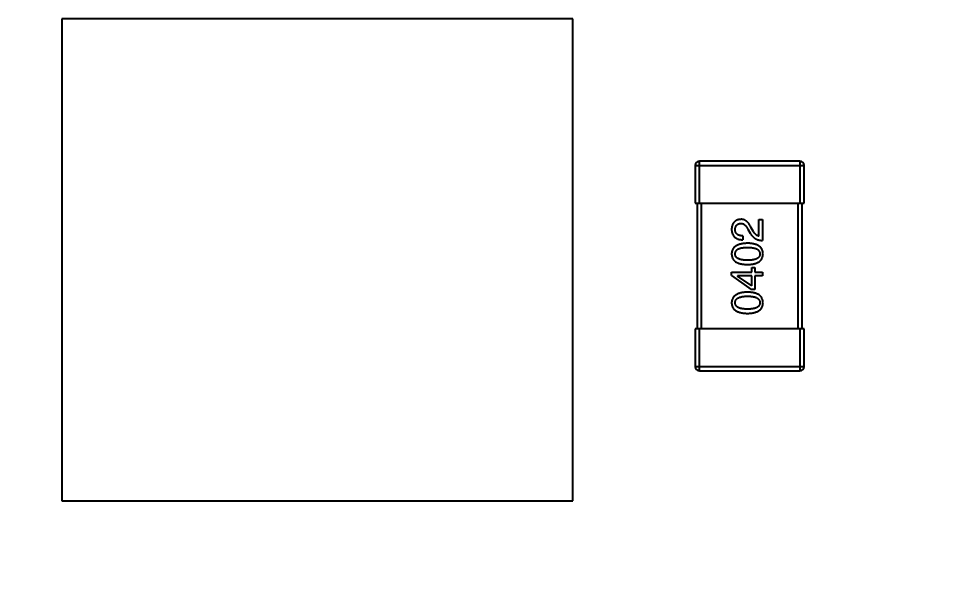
# Model space of a CAD drawing. Header units: millimetres. Extents: x 563 to 681, y 173 to 284.
# Drawn here: x 626.342 to 630.826, y 246.509 to 249.264 of the extents above; entities that cross this region are included whole.
import ezdxf

# ---------------------------------------------------------------- set-up
doc = ezdxf.new("R2010")
doc.units = ezdxf.units.MM
doc.header["$LTSCALE"] = 30.734
doc.header["$PDMODE"] = 3
doc.header["$PDSIZE"] = 0.3125
doc.layers.get('0').update_dxf_attribs({"linetype": 'CONTINUOUS'})
doc.layers.get('Defpoints').update_dxf_attribs({"linetype": 'CONTINUOUS'})
doc.layers.add('dim', color=6, linetype='CONTINUOUS', lineweight=9)
doc.styles.add('Verdana', font='verdana.ttf', dxfattribs={"height": 2.5})
doc.dimstyles.new('aaaaaaaa 3.0', dxfattribs={"dimtxt": 2.5, "dimasz": 1.5, "dimexe": 1.25, "dimexo": 0.625, "dimtad": 1, "dimdec": 1, "dimzin": 9, "dimdsep": 46, "dimtxsty": 'Verdana', "dimcen": 0, "dimazin": 0, "dimtfac": 1, "dimtofl": 0, "dimtmove": 0, "dimatfit": 3, "dimfxl": 1, "dimlwd": 25, "dimlwe": 25, "dimarcsym": 0})

# ---------------------------------------------------------------- blocks, each defined once
blk = doc.blocks.new('*D25')
at = {"layer": 'Defpoints', "color": 0}
for p in [(632.6804, 246.5738), (610.3968, 245.3339), (632.6804, 233.3184)]:
    blk.add_point(p, dxfattribs=at)
at = {"layer": 'dim', "color": 0, "lineweight": 25}
for p, q in [((632.6804, 245.9488), (632.6804, 232.0684)), ((610.3968, 244.7089), (610.3968, 232.0684)), ((611.8968, 233.3184), (631.1804, 233.3184))]:
    blk.add_line(p, q, dxfattribs=at)
at = {"layer": 'dim', "color": 0}
for points in [[(611.8968, 233.5684), (611.8968, 233.0684), (610.3968, 233.3184)], [(631.1804, 233.0684), (631.1804, 233.5684), (632.6804, 233.3184)]]:
    blk.add_solid(points, dxfattribs=at)
at = {"layer": 'dim', "color": 0, "insert": (621.5386, 235.2454), "char_height": 2.5, "attachment_point": 5, "style": 'Verdana'}
blk.add_mtext('22.3', dxfattribs=at)

msp = doc.modelspace()

# ---------------------------------------------------------------- linework, layer by layer
at = {"linetype": 'Continuous'}
for p, q in [((626.548, 249.2638), (626.548, 246.9638)), ((628.9855, 249.2638), (626.548, 249.2638)), ((628.9855, 246.9638), (628.9855, 249.2638)), ((629.5703, 248.5639), (629.5703, 248.3839)), ((629.5703, 248.5639), (630.0903, 248.5639)), ((629.5903, 248.3839), (629.5903, 248.5839)), ((630.0703, 248.5839), (629.5903, 248.5839)), ((630.0703, 248.5839), (630.0703, 248.3839)), ((630.0903, 248.3839), (630.0903, 248.5639)), ((629.5703, 248.3839), (630.0903, 248.3839)), ((629.5803, 248.3839), (629.5803, 247.7839)), ((629.6003, 247.7839), (629.6003, 248.3839)), ((630.0603, 248.3839), (630.0603, 247.7839)), ((630.0803, 247.7839), (630.0803, 248.3839)), ((629.8744, 248.2267), (629.8744, 248.307)), ((629.8744, 248.307), (629.8916, 248.307)), ((629.8916, 248.307), (629.8916, 248.2062)), ((629.8219, 248.2603), (629.8334, 248.2406)), ((629.8465, 248.2513), (629.8375, 248.2669)), ((629.7973, 248.2283), (629.7973, 248.2095)), ((629.744, 248.0395), (629.744, 248.055)), ((629.744, 248.055), (629.8399, 248.055)), ((629.8399, 248.055), (629.8399, 248.0772)), ((629.8399, 248.0772), (629.8555, 248.0772)), ((629.8555, 248.0772), (629.8555, 248.055)), ((629.8555, 248.055), (629.8916, 248.055)), ((629.8916, 248.055), (629.8916, 248.037)), ((629.744, 248.0395), (629.8375, 247.9722)), ((629.7727, 248.037), (629.7727, 248.0362)), ((629.8399, 248.037), (629.7727, 248.037)), ((629.8399, 247.9895), (629.7727, 248.0362)), ((629.8399, 247.9895), (629.8399, 248.037)), ((629.8555, 248.037), (629.8555, 247.9722)), ((629.8916, 248.037), (629.8555, 248.037)), ((629.8555, 247.9722), (629.8375, 247.9722)), ((629.5703, 247.7839), (629.5703, 247.6039)), ((630.0903, 247.7839), (629.5703, 247.7839)), ((629.5903, 247.5839), (629.5903, 247.7839)), ((630.0703, 247.7839), (630.0703, 247.5839)), ((630.0903, 247.6039), (630.0903, 247.7839)), ((630.0903, 247.6039), (629.5703, 247.6039)), ((629.5903, 247.5839), (630.0703, 247.5839)), ((626.548, 246.9638), (628.9855, 246.9638))]:
    msp.add_line(p, q, dxfattribs=at)
for centre, start, end in [((629.5903, 248.5639), 90, 180), ((630.0703, 248.5639), 0, 90), ((629.5903, 247.6039), 180, 270), ((630.0703, 247.6039), 270, 0)]:
    msp.add_arc(centre, 0.02, start, end, dxfattribs=at)
for points, knots in [([(629.7883, 248.307), (629.7866, 248.3069), (629.7833, 248.3066), (629.7785, 248.3058), (629.774, 248.3047), (629.7699, 248.3033), (629.766, 248.3015), (629.7624, 248.2994), (629.7592, 248.297), (629.7563, 248.2942), (629.7536, 248.2911), (629.7513, 248.2876), (629.7493, 248.2839), (629.7476, 248.2798), (629.7463, 248.2754), (629.7452, 248.2707), (629.7444, 248.2656), (629.7442, 248.2621), (629.744, 248.2603)], [0, 0, 0, 0, 0.070688, 0.137741, 0.201612, 0.262778, 0.321223, 0.378455, 0.434411, 0.490146, 0.546362, 0.603392, 0.662208, 0.723401, 0.787372, 0.85442, 0.925153, 1, 1, 1, 1]), ([(629.7612, 248.2579), (629.7613, 248.259), (629.7614, 248.2612), (629.7618, 248.2644), (629.7624, 248.2673), (629.7631, 248.2701), (629.7641, 248.2727), (629.7652, 248.2751), (629.7666, 248.2772), (629.7681, 248.2792), (629.7699, 248.2809), (629.7718, 248.2825), (629.774, 248.2838), (629.7763, 248.285), (629.7788, 248.2859), (629.7815, 248.2866), (629.7844, 248.2871), (629.7864, 248.2873), (629.7875, 248.2874)], [0, 0, 0, 0, 0.076112, 0.148436, 0.216883, 0.281466, 0.34298, 0.402356, 0.459881, 0.51546, 0.571111, 0.62658, 0.683162, 0.741007, 0.801404, 0.863825, 0.930544, 1, 1, 1, 1]), ([(629.7875, 248.2874), (629.7883, 248.2874), (629.7899, 248.2875), (629.7923, 248.2873), (629.7947, 248.2869), (629.797, 248.2864), (629.7993, 248.2854), (629.8016, 248.2843), (629.8038, 248.283), (629.8059, 248.2814), (629.8081, 248.2796), (629.8102, 248.2775), (629.8122, 248.2752), (629.8143, 248.2727), (629.8162, 248.27), (629.8182, 248.267), (629.8201, 248.2637), (629.8213, 248.2615), (629.8219, 248.2603)], [0, 0, 0, 0, 0.052237, 0.103888, 0.155485, 0.207395, 0.259864, 0.31356, 0.369176, 0.4266, 0.486836, 0.550048, 0.61567, 0.685271, 0.75824, 0.834614, 0.915635, 1, 1, 1, 1]), ([(629.8375, 248.2669), (629.8367, 248.2686), (629.8352, 248.2719), (629.8327, 248.2766), (629.8301, 248.281), (629.8274, 248.285), (629.8246, 248.2887), (629.8218, 248.2921), (629.8188, 248.2951), (629.8158, 248.2978), (629.8127, 248.3002), (629.8095, 248.3022), (629.8062, 248.3039), (629.8028, 248.3052), (629.7993, 248.3062), (629.7957, 248.3068), (629.792, 248.3071), (629.7895, 248.3071), (629.7883, 248.307)], [0, 0, 0, 0, 0.082731, 0.161257, 0.236138, 0.307554, 0.375712, 0.440848, 0.502916, 0.562567, 0.619798, 0.675716, 0.73039, 0.78386, 0.837315, 0.890547, 0.944917, 1, 1, 1, 1]), ([(629.744, 248.2603), (629.7441, 248.2583), (629.7443, 248.2544), (629.7451, 248.2487), (629.7463, 248.2434), (629.7479, 248.2384), (629.7498, 248.2339), (629.7522, 248.2297), (629.7549, 248.2259), (629.7581, 248.2225), (629.7617, 248.2195), (629.7656, 248.2169), (629.7699, 248.2147), (629.7747, 248.2129), (629.7798, 248.2114), (629.7853, 248.2104), (629.7912, 248.2097), (629.7952, 248.2096), (629.7973, 248.2095)], [0, 0, 0, 0, 0.07282, 0.141057, 0.2062, 0.267672, 0.326735, 0.383519, 0.439188, 0.494454, 0.549628, 0.605958, 0.66397, 0.72402, 0.787502, 0.854127, 0.925065, 1, 1, 1, 1]), ([(629.7973, 248.2283), (629.7958, 248.2284), (629.793, 248.2285), (629.7889, 248.2289), (629.7851, 248.2296), (629.7816, 248.2304), (629.7783, 248.2315), (629.7753, 248.2328), (629.7727, 248.2343), (629.7703, 248.2361), (629.7681, 248.238), (629.7663, 248.2402), (629.7647, 248.2426), (629.7634, 248.2453), (629.7625, 248.2481), (629.7618, 248.2512), (629.7613, 248.2544), (629.7613, 248.2567), (629.7612, 248.2579)], [0, 0, 0, 0, 0.082594, 0.15978, 0.232961, 0.301462, 0.365595, 0.426678, 0.484662, 0.540809, 0.595146, 0.648401, 0.702272, 0.757102, 0.813447, 0.872233, 0.934055, 1, 1, 1, 1]), ([(629.8334, 248.2406), (629.8341, 248.2393), (629.8356, 248.2366), (629.8382, 248.2328), (629.8408, 248.2292), (629.8437, 248.2259), (629.8467, 248.2228), (629.85, 248.22), (629.8533, 248.2175), (629.8569, 248.2152), (629.8606, 248.2131), (629.8646, 248.2114), (629.8686, 248.2099), (629.8729, 248.2086), (629.8773, 248.2076), (629.8819, 248.2069), (629.8867, 248.2064), (629.8899, 248.2063), (629.8916, 248.2062)], [0, 0, 0, 0, 0.065828, 0.130094, 0.192451, 0.254037, 0.313974, 0.373757, 0.433048, 0.492243, 0.551902, 0.611758, 0.672678, 0.734814, 0.798569, 0.863693, 0.930488, 1, 1, 1, 1]), ([(629.8744, 248.2267), (629.8731, 248.227), (629.8704, 248.2275), (629.8667, 248.2291), (629.863, 248.2313), (629.8595, 248.2341), (629.856, 248.2375), (629.8527, 248.2415), (629.8495, 248.2462), (629.8475, 248.2495), (629.8465, 248.2513)], [0, 0, 0, 0, 0.103034, 0.208166, 0.318255, 0.434664, 0.559728, 0.695394, 0.841708, 1, 1, 1, 1]), ([(629.8203, 248.1929), (629.8172, 248.1928), (629.8114, 248.1925), (629.8029, 248.1917), (629.795, 248.1905), (629.7877, 248.1889), (629.7809, 248.187), (629.7747, 248.1848), (629.769, 248.1821), (629.7639, 248.1791), (629.7594, 248.1757), (629.7554, 248.172), (629.7521, 248.1679), (629.7493, 248.1635), (629.7471, 248.1586), (629.7455, 248.1534), (629.7444, 248.1479), (629.7441, 248.1441), (629.744, 248.1421)], [0, 0, 0, 0, 0.088475, 0.171606, 0.249595, 0.322626, 0.391327, 0.455765, 0.516374, 0.573675, 0.628522, 0.681161, 0.732559, 0.783563, 0.83504, 0.887639, 0.942585, 1, 1, 1, 1]), ([(629.894, 248.1421), (629.8939, 248.1441), (629.8938, 248.148), (629.8928, 248.1536), (629.8913, 248.1588), (629.8892, 248.1637), (629.8866, 248.1683), (629.8833, 248.1724), (629.8795, 248.1762), (629.8752, 248.1795), (629.8702, 248.1825), (629.8647, 248.1851), (629.8587, 248.1874), (629.8521, 248.1892), (629.8449, 248.1908), (629.8372, 248.1918), (629.8289, 248.1926), (629.8232, 248.1928), (629.8203, 248.1929)], [0, 0, 0, 0, 0.059134, 0.115603, 0.169236, 0.221572, 0.273254, 0.32474, 0.377319, 0.431815, 0.488555, 0.548609, 0.612242, 0.680182, 0.75251, 0.829782, 0.91231, 1, 1, 1, 1]), ([(629.7612, 248.1421), (629.7613, 248.1434), (629.7614, 248.1458), (629.7621, 248.1494), (629.7632, 248.1527), (629.7648, 248.1558), (629.767, 248.1586), (629.7695, 248.1612), (629.7726, 248.1635), (629.776, 248.1656), (629.78, 248.1674), (629.7844, 248.169), (629.7892, 248.1703), (629.7946, 248.1714), (629.8003, 248.1722), (629.8066, 248.1728), (629.8133, 248.1732), (629.8179, 248.1732), (629.8203, 248.1732)], [0, 0, 0, 0, 0.050604, 0.098688, 0.145699, 0.191791, 0.238625, 0.286717, 0.337546, 0.391814, 0.449755, 0.512106, 0.579685, 0.652048, 0.730262, 0.814146, 0.904281, 1, 1, 1, 1]), ([(629.8203, 248.1732), (629.8226, 248.1732), (629.8272, 248.1732), (629.8338, 248.1728), (629.8399, 248.1722), (629.8456, 248.1714), (629.8509, 248.1703), (629.8557, 248.169), (629.8601, 248.1674), (629.8641, 248.1656), (629.8676, 248.1635), (629.8706, 248.1612), (629.8732, 248.1586), (629.8753, 248.1558), (629.877, 248.1527), (629.8783, 248.1494), (629.879, 248.1458), (629.8792, 248.1434), (629.8793, 248.1421)], [0, 0, 0, 0, 0.094834, 0.184067, 0.267029, 0.344713, 0.417334, 0.484367, 0.546941, 0.604717, 0.65953, 0.710539, 0.759381, 0.806382, 0.853027, 0.900623, 0.949121, 1, 1, 1, 1]), ([(629.744, 248.1421), (629.7441, 248.1401), (629.7443, 248.1362), (629.7453, 248.1306), (629.7469, 248.1253), (629.749, 248.1204), (629.7517, 248.1159), (629.7551, 248.1118), (629.759, 248.108), (629.7635, 248.1047), (629.7686, 248.1017), (629.7743, 248.0991), (629.7805, 248.0968), (629.7874, 248.095), (629.7948, 248.0934), (629.8027, 248.0923), (629.8113, 248.0916), (629.8172, 248.0914), (629.8203, 248.0913)], [0, 0, 0, 0, 0.057911, 0.113262, 0.165956, 0.217443, 0.268511, 0.319665, 0.372, 0.426129, 0.483365, 0.543779, 0.607756, 0.676562, 0.749704, 0.827713, 0.911177, 1, 1, 1, 1]), ([(629.8203, 248.1118), (629.8179, 248.1118), (629.8133, 248.1118), (629.8066, 248.1122), (629.8003, 248.1128), (629.7946, 248.1136), (629.7893, 248.1147), (629.7844, 248.1159), (629.78, 248.1175), (629.7761, 248.1193), (629.7726, 248.1213), (629.7695, 248.1235), (629.767, 248.126), (629.7649, 248.1288), (629.7632, 248.1318), (629.7621, 248.135), (629.7614, 248.1385), (629.7613, 248.1409), (629.7612, 248.1421)], [0, 0, 0, 0, 0.096452, 0.187278, 0.271765, 0.350519, 0.423437, 0.491321, 0.554011, 0.612224, 0.666281, 0.717003, 0.764884, 0.811423, 0.856783, 0.902993, 0.950236, 1, 1, 1, 1]), ([(629.8793, 248.1421), (629.8792, 248.1409), (629.8791, 248.1385), (629.8785, 248.135), (629.8773, 248.1317), (629.8756, 248.1288), (629.8735, 248.126), (629.871, 248.1235), (629.868, 248.1213), (629.8645, 248.1193), (629.8605, 248.1175), (629.8561, 248.1159), (629.8513, 248.1147), (629.846, 248.1136), (629.8402, 248.1128), (629.8339, 248.1122), (629.8273, 248.1118), (629.8226, 248.1118), (629.8203, 248.1118)], [0, 0, 0, 0, 0.049766, 0.097012, 0.143225, 0.188786, 0.235079, 0.282962, 0.333687, 0.387747, 0.445963, 0.508657, 0.576545, 0.649868, 0.72822, 0.812712, 0.903543, 1, 1, 1, 1]), ([(629.8203, 248.0913), (629.8232, 248.0914), (629.8289, 248.0916), (629.8372, 248.0923), (629.8449, 248.0934), (629.8521, 248.095), (629.8587, 248.0968), (629.8647, 248.0991), (629.8702, 248.1017), (629.8752, 248.1047), (629.8796, 248.108), (629.8833, 248.1118), (629.8866, 248.1159), (629.8892, 248.1205), (629.8913, 248.1253), (629.8928, 248.1306), (629.8938, 248.1362), (629.8939, 248.1401), (629.894, 248.1421)], [0, 0, 0, 0, 0.087693, 0.170223, 0.247496, 0.319826, 0.387768, 0.451403, 0.511459, 0.568358, 0.622671, 0.675251, 0.726739, 0.778422, 0.830759, 0.884394, 0.940865, 1, 1, 1, 1]), ([(629.8203, 247.9598), (629.8172, 247.9596), (629.8114, 247.9594), (629.8029, 247.9585), (629.795, 247.9573), (629.7877, 247.9558), (629.7809, 247.9539), (629.7747, 247.9516), (629.769, 247.949), (629.7639, 247.946), (629.7594, 247.9426), (629.7554, 247.9389), (629.7521, 247.9348), (629.7493, 247.9303), (629.7471, 247.9255), (629.7455, 247.9203), (629.7444, 247.9147), (629.7441, 247.9109), (629.744, 247.9089)], [0, 0, 0, 0, 0.088475, 0.171606, 0.249595, 0.322626, 0.391327, 0.455765, 0.516374, 0.573675, 0.628522, 0.681161, 0.732559, 0.783563, 0.83504, 0.887639, 0.942585, 1, 1, 1, 1]), ([(629.7612, 247.9089), (629.7613, 247.9102), (629.7614, 247.9127), (629.7621, 247.9162), (629.7632, 247.9196), (629.7648, 247.9226), (629.767, 247.9254), (629.7695, 247.928), (629.7726, 247.9303), (629.776, 247.9324), (629.78, 247.9342), (629.7844, 247.9358), (629.7892, 247.9371), (629.7946, 247.9382), (629.8003, 247.9391), (629.8066, 247.9397), (629.8133, 247.94), (629.8179, 247.9401), (629.8203, 247.9401)], [0, 0, 0, 0, 0.050604, 0.098688, 0.145699, 0.191791, 0.238625, 0.286717, 0.337546, 0.391814, 0.449755, 0.512106, 0.579685, 0.652048, 0.730262, 0.814146, 0.904281, 1, 1, 1, 1]), ([(629.894, 247.9089), (629.8939, 247.9109), (629.8938, 247.9148), (629.8928, 247.9204), (629.8913, 247.9257), (629.8892, 247.9306), (629.8866, 247.9351), (629.8833, 247.9393), (629.8795, 247.943), (629.8752, 247.9464), (629.8702, 247.9494), (629.8647, 247.952), (629.8587, 247.9542), (629.8521, 247.9561), (629.8449, 247.9576), (629.8372, 247.9587), (629.8289, 247.9595), (629.8232, 247.9597), (629.8203, 247.9598)], [0, 0, 0, 0, 0.059134, 0.115603, 0.169236, 0.221572, 0.273254, 0.32474, 0.377319, 0.431815, 0.488555, 0.548609, 0.612242, 0.680182, 0.75251, 0.829782, 0.91231, 1, 1, 1, 1]), ([(629.8203, 247.9401), (629.8226, 247.9401), (629.8272, 247.94), (629.8338, 247.9397), (629.8399, 247.9391), (629.8456, 247.9382), (629.8509, 247.9372), (629.8557, 247.9358), (629.8601, 247.9343), (629.8641, 247.9324), (629.8676, 247.9303), (629.8706, 247.928), (629.8732, 247.9255), (629.8753, 247.9226), (629.877, 247.9196), (629.8783, 247.9162), (629.879, 247.9127), (629.8792, 247.9102), (629.8793, 247.9089)], [0, 0, 0, 0, 0.094834, 0.184067, 0.267029, 0.344713, 0.417334, 0.484367, 0.546941, 0.604717, 0.65953, 0.710539, 0.759381, 0.806382, 0.853027, 0.900623, 0.949121, 1, 1, 1, 1]), ([(629.744, 247.9089), (629.7441, 247.907), (629.7443, 247.9031), (629.7453, 247.8974), (629.7469, 247.8922), (629.749, 247.8873), (629.7517, 247.8828), (629.7551, 247.8786), (629.759, 247.8749), (629.7635, 247.8715), (629.7686, 247.8685), (629.7743, 247.8659), (629.7805, 247.8637), (629.7874, 247.8618), (629.7948, 247.8603), (629.8027, 247.8592), (629.8113, 247.8584), (629.8172, 247.8582), (629.8203, 247.8581)], [0, 0, 0, 0, 0.057911, 0.113262, 0.165956, 0.217443, 0.268511, 0.319665, 0.372, 0.426129, 0.483365, 0.543779, 0.607756, 0.676562, 0.749704, 0.827713, 0.911177, 1, 1, 1, 1]), ([(629.8203, 247.8786), (629.8179, 247.8786), (629.8133, 247.8787), (629.8066, 247.8791), (629.8003, 247.8796), (629.7946, 247.8804), (629.7893, 247.8815), (629.7844, 247.8828), (629.78, 247.8843), (629.7761, 247.8861), (629.7726, 247.8881), (629.7695, 247.8903), (629.767, 247.8929), (629.7649, 247.8956), (629.7632, 247.8986), (629.7621, 247.9018), (629.7614, 247.9053), (629.7613, 247.9077), (629.7612, 247.9089)], [0, 0, 0, 0, 0.096452, 0.187278, 0.271765, 0.350519, 0.423437, 0.491321, 0.554011, 0.612224, 0.666281, 0.717003, 0.764884, 0.811423, 0.856783, 0.902993, 0.950236, 1, 1, 1, 1]), ([(629.8203, 247.8581), (629.8232, 247.8582), (629.8289, 247.8584), (629.8372, 247.8592), (629.8449, 247.8603), (629.8521, 247.8618), (629.8587, 247.8637), (629.8647, 247.8659), (629.8702, 247.8685), (629.8752, 247.8715), (629.8796, 247.8749), (629.8833, 247.8786), (629.8866, 247.8828), (629.8892, 247.8873), (629.8913, 247.8922), (629.8928, 247.8974), (629.8938, 247.9031), (629.8939, 247.907), (629.894, 247.9089)], [0, 0, 0, 0, 0.087693, 0.170223, 0.247496, 0.319826, 0.387768, 0.451403, 0.511459, 0.568358, 0.622671, 0.675251, 0.726739, 0.778422, 0.830759, 0.884394, 0.940865, 1, 1, 1, 1]), ([(629.8793, 247.9089), (629.8792, 247.9077), (629.8791, 247.9053), (629.8785, 247.9018), (629.8773, 247.8986), (629.8756, 247.8956), (629.8735, 247.8929), (629.871, 247.8903), (629.868, 247.8881), (629.8645, 247.8861), (629.8605, 247.8843), (629.8561, 247.8828), (629.8513, 247.8815), (629.846, 247.8804), (629.8402, 247.8796), (629.8339, 247.8791), (629.8273, 247.8787), (629.8226, 247.8786), (629.8203, 247.8786)], [0, 0, 0, 0, 0.049766, 0.097012, 0.143225, 0.188786, 0.235079, 0.282962, 0.333687, 0.387747, 0.445963, 0.508657, 0.576545, 0.649868, 0.72822, 0.812712, 0.903543, 1, 1, 1, 1])]:
    msp.add_open_spline(points, degree=3, knots=knots, dxfattribs=at)

# ---------------------------------------------------------------- dimensions: what is measured, and where the dimension line sits
at = {"layer": 'dim'}
dim = msp.add_linear_dim(base=(632.6804, 233.3184), p1=(610.3968, 245.3339), p2=(632.6804, 246.5738), dimstyle='aaaaaaaa 3.0', dxfattribs=at)
dim.commit()
dim.dimension.update_dxf_attribs({"geometry": '*D25', "text_midpoint": (621.5386, 235.2454)})

doc.saveas('drawing.dxf')
